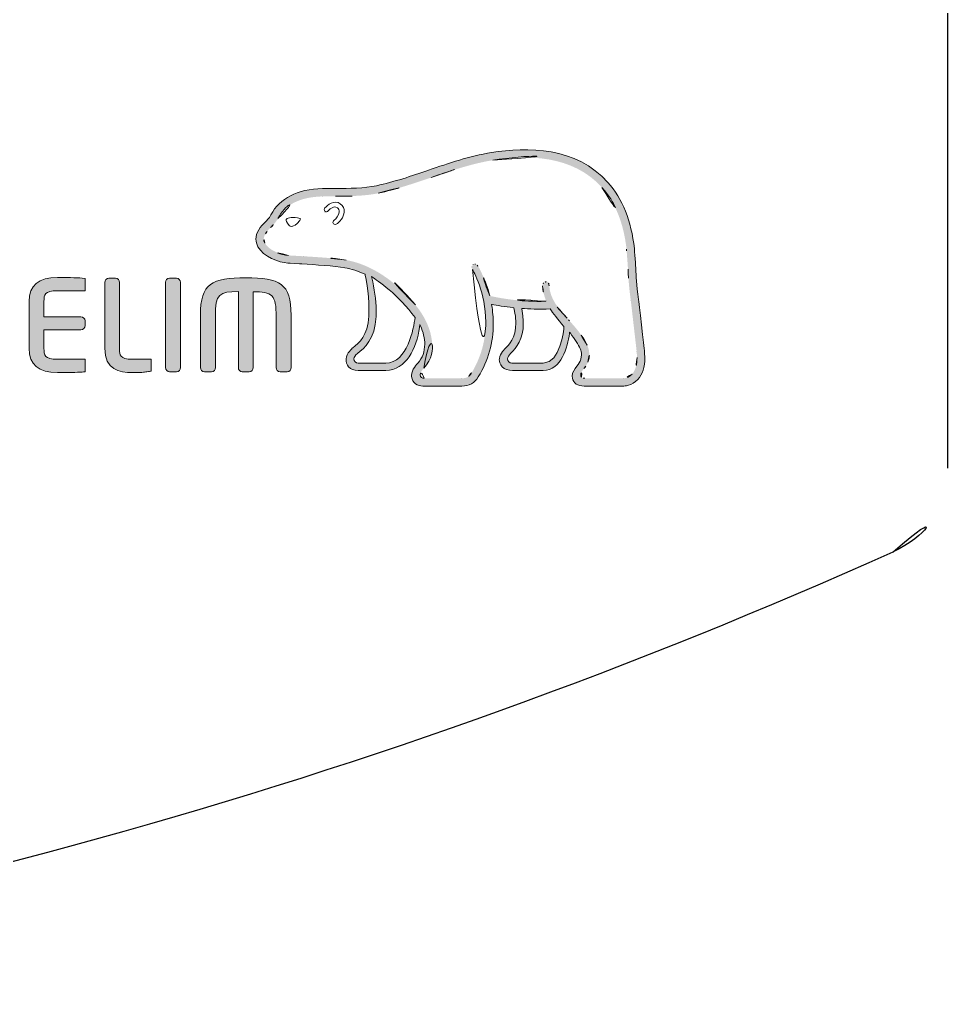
# Model space of a CAD drawing. Extents: x 16296677952 to 16296679688, y -37409618576 to -37409617304.
# Drawn here: x 16296678163.17 to 16296678193.52, y -37409617713.77 to -37409617681.6 of the extents above; entities that cross this region are included whole.
import ezdxf

# ---------------------------------------------------------------- set-up
doc = ezdxf.new("R2010")
doc.units = 0
doc.header["$LTSCALE"] = 10
doc.header["$MEASUREMENT"] = 0
doc.layers.get('0').update_dxf_attribs({"linetype": 'CONTINUOUS'})
doc.layers.add('레이어 1', color=7, linetype='CONTINUOUS', lineweight=0)

msp = doc.modelspace()

# ---------------------------------------------------------------- hatches: boundary and pattern name
at = {"layer": '레이어 1'}
h = msp.add_hatch(color=7, dxfattribs=at)
h.dxf.hatch_style = 1
edge = h.paths.add_edge_path(flags=16)
edge.add_spline(control_points=[(16296678183.2041, -37409617693.203819), (16296678183.07909, -37409617693.342194), (16296678182.922001, -37409617693.34343), (16296678182.915199, -37409617693.34343), (16296678182.915199, -37409617693.34343), (16296678181.656799, -37409617693.34343), (16296678181.656799, -37409617693.34343), (16296678181.610571, -37409617693.34343), (16296678181.575239, -37409617693.331841), (16296678181.552361, -37409617693.309258), (16296678181.53326, -37409617693.290558), (16296678181.523979, -37409617693.262108), (16296678181.523979, -37409617693.226837), (16296678181.523979, -37409617693.155884), (16296678181.57579, -37409617693.090637), (16296678181.630831, -37409617693.02137), (16296678181.68185, -37409617692.955818), (16296678181.73032, -37409617692.893646), (16296678181.75745, -37409617692.817284), (16296678181.82634, -37409617692.631897), (16296678181.81929, -37409617692.434151), (16296678181.737049, -37409617692.259903), (16296678181.588449, -37409617691.944633), (16296678181.36799, -37409617691.696953), (16296678181.15431, -37409617691.457588), (16296678181.15431, -37409617691.457588), (16296678181.081949, -37409617691.378128), (16296678181.081949, -37409617691.377357), (16296678180.80418, -37409617691.067833), (16296678180.517139, -37409617690.74762), (16296678180.49449, -37409617690.313461), (16296678180.489309, -37409617690.227501), (16296678180.449579, -37409617690.175537), (16296678180.3943, -37409617690.177872), (16296678180.3943, -37409617690.177872), (16296678180.312889, -37409617690.21698), (16296678180.311119, -37409617690.21698), (16296678180.289089, -37409617690.241272), (16296678180.276791, -37409617690.277443), (16296678180.276791, -37409617690.319031), (16296678180.276791, -37409617690.319031), (16296678180.277491, -37409617690.33371), (16296678180.277491, -37409617690.333878), (16296678180.28862, -37409617690.490807), (16296678180.32604, -37409617690.644798), (16296678180.39183, -37409617690.804657), (16296678180.39183, -37409617690.804657), (16296678180.398251, -37409617690.820763), (16296678180.398251, -37409617690.820763), (16296678180.398251, -37409617690.820763), (16296678180.381229, -37409617690.821373), (16296678180.381229, -37409617690.821373), (16296678179.57337, -37409617690.853378), (16296678178.78137, -37409617690.700928), (16296678178.548441, -37409617690.644798), (16296678178.4048, -37409617690.066849), (16296678178.17181, -37409617689.683723), (16296678178.161751, -37409617689.667488), (16296678178.14366, -37409617689.637497), (16296678178.11475, -37409617689.614464), (16296678178.08692, -37409617689.606407), (16296678178.08692, -37409617689.606407), (16296678178.01889, -37409617689.616608), (16296678178.01054, -37409617689.617706), (16296678178.004829, -37409617689.626198), (16296678177.99292, -37409617689.642273), (16296678177.966631, -37409617689.677544), (16296678177.966631, -37409617689.677544), (16296678177.96339, -37409617689.705818), (16296678177.96339, -37409617689.705818), (16296678177.96339, -37409617689.705818), (16296678177.984871, -37409617689.781898), (16296678177.984871, -37409617689.781898), (16296678178.002501, -37409617689.812363), (16296678178.41733, -37409617690.539047), (16296678178.41733, -37409617691.501518), (16296678178.41733, -37409617692.095253), (16296678178.26132, -37409617692.655403), (16296678177.95364, -37409617693.166252), (16296678177.880131, -37409617693.288849), (16296678177.78326, -37409617693.34343), (16296678177.63917, -37409617693.34343), (16296678177.63917, -37409617693.34343), (16296678176.398689, -37409617693.34343), (16296678176.398689, -37409617693.34343), (16296678176.357571, -37409617693.34343), (16296678176.271761, -37409617693.314507), (16296678176.271761, -37409617693.224831), (16296678176.271761, -37409617693.175362), (16296678176.3176, -37409617693.094193), (16296678176.39398, -37409617693.00869), (16296678176.910919, -37409617692.43306), (16296678176.61268, -37409617691.533974), (16296678176.116911, -37409617690.941658), (16296678175.638069, -37409617690.370354), (16296678174.856569, -37409617689.651413), (16296678173.85313, -37409617689.472816), (16296678173.49752, -37409617689.410683), (16296678172.913151, -37409617689.376053), (16296678172.441191, -37409617689.348053), (16296678172.441191, -37409617689.348053), (16296678171.96413, -37409617689.319748), (16296678171.96413, -37409617689.319748), (16296678171.719311, -37409617689.301048), (16296678171.31468, -37409617689.150467), (16296678171.19153, -37409617688.91729), (16296678171.1395, -37409617688.820663), (16296678171.14538, -37409617688.722633), (16296678171.210621, -37409617688.609932), (16296678171.25168, -37409617688.541901), (16296678171.308029, -37409617688.483459), (16296678171.37892, -37409617688.412331), (16296678171.45731, -37409617688.333023), (16296678171.537939, -37409617688.250923), (16296678171.600719, -37409617688.142677), (16296678171.600719, -37409617688.142677), (16296678171.618731, -37409617688.108818), (16296678171.618731, -37409617688.108818), (16296678171.858299, -37409617687.650558), (16296678172.35183, -37409617687.408569), (16296678173.08617, -37409617687.389099), (16296678173.08617, -37409617687.389099), (16296678173.500311, -37409617687.38446), (16296678173.500311, -37409617687.38446), (16296678173.955021, -37409617687.382141), (16296678174.47097, -37409617687.379517), (16296678174.89492, -37409617687.288277), (16296678175.49033, -37409617687.160271), (16296678176.087681, -37409617686.956177), (16296678176.61484, -37409617686.77652), (16296678176.61484, -37409617686.77652), (16296678176.631701, -37409617686.770973), (16296678176.631701, -37409617686.770973), (16296678177.283701, -37409617686.547997), (16296678177.95797, -37409617686.317467), (16296678178.64724, -37409617686.205231), (16296678179.75034, -37409617686.022621), (16296678181.26516, -37409617686.028648), (16296678182.218201, -37409617687.098579), (16296678182.658701, -37409617687.593964), (16296678182.93004, -37409617688.275192), (16296678183.02343, -37409617689.123863), (16296678183.02343, -37409617689.123863), (16296678183.01988, -37409617689.121094), (16296678183.01663, -37409617689.118141), (16296678183.0242, -37409617689.134987), (16296678183.031321, -37409617689.23024), (16296678183.070589, -37409617689.770157), (16296678183.081869, -37409617690.029747), (16296678183.093781, -37409617690.298157), (16296678183.16165, -37409617690.796173), (16296678183.16165, -37409617690.796173), (16296678183.353991, -37409617692.461662), (16296678183.353991, -37409617692.461662), (16296678183.353991, -37409617692.461662), (16296678183.36544, -37409617692.664047), (16296678183.36544, -37409617692.664047), (16296678183.36544, -37409617692.903091), (16296678183.311331, -37409617693.084747), (16296678183.2041, -37409617693.203819)], knot_values=[0, 0, 0, 0, 1, 1, 1, 2, 2, 2, 3, 3, 3, 4, 4, 4, 5, 5, 5, 6, 6, 6, 7, 7, 7, 8, 8, 8, 9, 9, 9, 10, 10, 10, 11, 11, 11, 12, 12, 12, 13, 13, 13, 14, 14, 14, 15, 15, 15, 16, 16, 16, 17, 17, 17, 18, 18, 18, 19, 19, 19, 20, 20, 20, 21, 21, 21, 22, 22, 22, 23, 23, 23, 24, 24, 24, 25, 25, 25, 26, 26, 26, 27, 27, 27, 28, 28, 28, 29, 29, 29, 30, 30, 30, 31, 31, 31, 32, 32, 32, 33, 33, 33, 34, 34, 34, 35, 35, 35, 36, 36, 36, 37, 37, 37, 38, 38, 38, 39, 39, 39, 40, 40, 40, 41, 41, 41, 42, 42, 42, 43, 43, 43, 44, 44, 44, 45, 45, 45, 46, 46, 46, 47, 47, 47, 48, 48, 48, 49, 49, 49, 50, 50, 50, 51, 51, 51, 52, 52, 52, 53, 53, 53, 53], degree=3, periodic=0)
edge = h.paths.add_edge_path(flags=16)
edge.add_spline(control_points=[(16296678180.29504, -37409617692.843857), (16296678180.29504, -37409617692.843857), (16296678179.26848, -37409617692.843857), (16296678179.26848, -37409617692.843857), (16296678179.19256, -37409617692.843857), (16296678179.13258, -37409617692.783257), (16296678179.13258, -37409617692.705963), (16296678179.13258, -37409617692.651993), (16296678179.17942, -37409617692.583344), (16296678179.223721, -37409617692.536186), (16296678179.432529, -37409617692.336281), (16296678179.64613, -37409617692.061073), (16296678179.64613, -37409617691.53862), (16296678179.64613, -37409617691.53862), (16296678179.6329, -37409617691.301277), (16296678179.6329, -37409617691.300369), (16296678179.6329, -37409617691.300369), (16296678179.595169, -37409617691.069527), (16296678179.595169, -37409617691.069527), (16296678179.595169, -37409617691.069527), (16296678179.592541, -37409617691.054977), (16296678179.592541, -37409617691.054977), (16296678179.592541, -37409617691.054977), (16296678179.607691, -37409617691.056068), (16296678179.607691, -37409617691.056068), (16296678179.79911, -37409617691.069832), (16296678180.171579, -37409617691.090561), (16296678180.527189, -37409617691.073692), (16296678180.617491, -37409617691.217331), (16296678180.76298, -37409617691.402092), (16296678180.97541, -37409617691.648247), (16296678180.96567, -37409617691.770714), (16296678180.86425, -37409617692.843857), (16296678180.29504, -37409617692.843857)], knot_values=[0, 0, 0, 0, 1, 1, 1, 2, 2, 2, 3, 3, 3, 4, 4, 4, 5, 5, 5, 6, 6, 6, 7, 7, 7, 8, 8, 8, 9, 9, 9, 10, 10, 10, 11, 11, 11, 11], degree=3, periodic=0)
edge = h.paths.add_edge_path(flags=16)
edge.add_spline(control_points=[(16296678175.143999, -37409617692.843857), (16296678175.143999, -37409617692.843857), (16296678174.24292, -37409617692.843857), (16296678174.24292, -37409617692.843857), (16296678174.17535, -37409617692.843857), (16296678174.102671, -37409617692.788223), (16296678174.102671, -37409617692.705963), (16296678174.102671, -37409617692.656021), (16296678174.144581, -37409617692.59417), (16296678174.220961, -37409617692.532784), (16296678174.449011, -37409617692.351128), (16296678174.794571, -37409617692.076202), (16296678174.831989, -37409617691.3172), (16296678174.831989, -37409617691.3172), (16296678174.83717, -37409617691.110184), (16296678174.83717, -37409617691.110184), (16296678174.83717, -37409617690.787354), (16296678174.76318, -37409617690.397583), (16296678174.693001, -37409617690.049232), (16296678174.693001, -37409617690.049232), (16296678174.681549, -37409617690.013672), (16296678174.681549, -37409617690.013672), (16296678174.681549, -37409617690.013672), (16296678174.71109, -37409617690.036713), (16296678174.71109, -37409617690.036713), (16296678174.84544, -37409617690.119423), (16296678175.5814, -37409617690.61821), (16296678176.103701, -37409617691.35511), (16296678176.0604, -37409617691.703903), (16296678175.863729, -37409617692.843857), (16296678175.143999, -37409617692.843857)], knot_values=[0, 0, 0, 0, 1, 1, 1, 2, 2, 2, 3, 3, 3, 4, 4, 4, 5, 5, 5, 6, 6, 6, 7, 7, 7, 8, 8, 8, 9, 9, 9, 10, 10, 10, 10], degree=3, periodic=0)
edge = h.paths.add_edge_path()
edge.add_spline(control_points=[(16296678183.608339, -37409617692.436462), (16296678183.608021, -37409617692.434151), (16296678183.41692, -37409617690.761543), (16296678183.41692, -37409617690.761543), (16296678183.34618, -37409617690.261673), (16296678183.335979, -37409617689.99511), (16296678183.32679, -37409617689.75885), (16296678183.32679, -37409617689.75885), (16296678183.27948, -37409617689.098511), (16296678183.27948, -37409617689.098038), (16296678183.17882, -37409617688.194183), (16296678182.886299, -37409617687.464104), (16296678182.409611, -37409617686.930206), (16296678181.37989, -37409617685.773216), (16296678179.772449, -37409617685.760986), (16296678178.604799, -37409617685.953506), (16296678177.88871, -37409617686.071938), (16296678177.204229, -37409617686.305557), (16296678176.54248, -37409617686.531921), (16296678176.54248, -37409617686.531921), (16296678176.521151, -37409617686.539482), (16296678176.521151, -37409617686.539482), (16296678176.003811, -37409617686.715897), (16296678175.41674, -37409617686.916748), (16296678174.840651, -37409617687.039513), (16296678174.444839, -37409617687.124077), (16296678173.94915, -37409617687.127937), (16296678173.511271, -37409617687.130272), (16296678173.511271, -37409617687.130272), (16296678173.0779, -37409617687.135521), (16296678173.0779, -37409617687.135521), (16296678172.24515, -37409617687.156082), (16296678171.67794, -37409617687.44445), (16296678171.391451, -37409617687.992249), (16296678171.391451, -37409617687.992249), (16296678171.37854, -37409617688.015892), (16296678171.37854, -37409617688.015892), (16296678171.33115, -37409617688.09893), (16296678171.26087, -37409617688.169434), (16296678171.19795, -37409617688.232521), (16296678171.128599, -37409617688.302399), (16296678171.05044, -37409617688.380783), (16296678170.990761, -37409617688.482224), (16296678170.930849, -37409617688.583809), (16296678170.900631, -37409617688.686783), (16296678170.900631, -37409617688.787888), (16296678170.900631, -37409617688.872917), (16296678170.921961, -37409617688.956413), (16296678170.96479, -37409617689.036186), (16296678171.141821, -37409617689.370483), (16296678171.64679, -37409617689.550903), (16296678171.94813, -37409617689.572411), (16296678171.94813, -37409617689.572411), (16296678172.39171, -37409617689.600227), (16296678172.402309, -37409617689.601158), (16296678172.845819, -37409617689.626198), (16296678173.45322, -37409617689.661301), (16296678173.807831, -37409617689.723923), (16296678174.015169, -37409617689.760567), (16296678174.250799, -37409617689.83493), (16296678174.467871, -37409617689.937134), (16296678174.483339, -37409617689.993408), (16296678174.59605, -37409617690.494522), (16296678174.59605, -37409617691.110497), (16296678174.59605, -37409617691.110497), (16296678174.591261, -37409617691.305931), (16296678174.591261, -37409617691.305931), (16296678174.558559, -37409617691.955467), (16296678174.275379, -37409617692.182426), (16296678174.06789, -37409617692.348503), (16296678174.04686, -37409617692.365044), (16296678173.86194, -37409617692.51857), (16296678173.84864, -37409617692.703331), (16296678173.83922, -37409617692.807854), (16296678173.869129, -37409617692.903091), (16296678173.9326, -37409617692.971573), (16296678174.0014, -37409617693.045799), (16296678174.106001, -37409617693.083359), (16296678174.24292, -37409617693.083359), (16296678174.24292, -37409617693.083359), (16296678175.143999, -37409617693.083359), (16296678175.143999, -37409617693.083359), (16296678175.81843, -37409617693.083359), (16296678176.152081, -37409617692.357147), (16296678176.25359, -37409617691.676842), (16296678176.25359, -37409617691.676842), (16296678176.255671, -37409617691.581139), (16296678176.255671, -37409617691.581139), (16296678176.255671, -37409617691.581139), (16296678176.28351, -37409617691.629066), (16296678176.28351, -37409617691.629066), (16296678176.37001, -37409617691.821564), (16296678176.42205, -37409617692.051628), (16296678176.42205, -37409617692.224953), (16296678176.42205, -37409617692.468163), (16296678176.346741, -37409617692.680603), (16296678176.20372, -37409617692.838921), (16296678176.16762, -37409617692.874641), (16296678175.98727, -37409617693.061569), (16296678175.98727, -37409617693.248192), (16296678175.98727, -37409617693.248192), (16296678175.98889, -37409617693.278954), (16296678175.98889, -37409617693.278954), (16296678176.014481, -37409617693.499443), (16296678176.1929, -37409617693.597923), (16296678176.35865, -37409617693.597923), (16296678176.35865, -37409617693.597923), (16296678177.63917, -37409617693.597923), (16296678177.63917, -37409617693.597923), (16296678177.87031, -37409617693.597923), (16296678178.05452, -37409617693.493858), (16296678178.17288, -37409617693.297523), (16296678178.498739, -37409617692.756523), (16296678178.66386, -37409617692.168991), (16296678178.66386, -37409617691.551773), (16296678178.66386, -37409617691.359123), (16296678178.645691, -37409617691.153473), (16296678178.61013, -37409617690.940117), (16296678178.61013, -37409617690.940117), (16296678178.60704, -37409617690.923103), (16296678178.60704, -37409617690.923103), (16296678178.60704, -37409617690.923103), (16296678178.62405, -37409617690.926659), (16296678178.62405, -37409617690.926659), (16296678178.77812, -37409617690.956497), (16296678179.02597, -37409617690.999474), (16296678179.332251, -37409617691.032547), (16296678179.332251, -37409617691.032547), (16296678179.34115, -37409617691.033653), (16296678179.34115, -37409617691.033653), (16296678179.34115, -37409617691.033653), (16296678179.382351, -37409617691.268356), (16296678179.382351, -37409617691.268356), (16296678179.382351, -37409617691.268356), (16296678179.391399, -37409617691.324013), (16296678179.391399, -37409617691.324944), (16296678179.391399, -37409617691.324944), (16296678179.40361, -37409617691.532593), (16296678179.40361, -37409617691.532593), (16296678179.40361, -37409617692.030922), (16296678179.17725, -37409617692.247681), (16296678179.05558, -37409617692.363953), (16296678179.053869, -37409617692.365501), (16296678178.884109, -37409617692.53804), (16296678178.865709, -37409617692.691116), (16296678178.865709, -37409617692.691116), (16296678178.85984, -37409617692.738113), (16296678178.85984, -37409617692.738113), (16296678178.85984, -37409617692.786201), (16296678178.8722, -37409617692.880508), (16296678178.95631, -37409617692.967407), (16296678179.030371, -37409617693.044563), (16296678179.14502, -37409617693.083359), (16296678179.29747, -37409617693.083359), (16296678179.29747, -37409617693.083359), (16296678180.29504, -37409617693.083359), (16296678180.29504, -37409617693.083359), (16296678180.90089, -37409617693.083359), (16296678181.08326, -37409617692.31308), (16296678181.15678, -37409617691.881401), (16296678181.15678, -37409617691.881401), (16296678181.160191, -37409617691.836868), (16296678181.160191, -37409617691.836868), (16296678181.160191, -37409617691.836868), (16296678181.184139, -37409617691.869492), (16296678181.184139, -37409617691.869492), (16296678181.323839, -37409617692.04792), (16296678181.446369, -37409617692.246277), (16296678181.50535, -37409617692.369667), (16296678181.53635, -37409617692.43383), (16296678181.553049, -37409617692.505112), (16296678181.553049, -37409617692.576553), (16296678181.553049, -37409617692.576553), (16296678181.530479, -37409617692.720947), (16296678181.530479, -37409617692.720947), (16296678181.50713, -37409617692.799339), (16296678181.45364, -37409617692.871552), (16296678181.4013, -37409617692.941429), (16296678181.32452, -37409617693.041153), (16296678181.245371, -37409617693.1446), (16296678181.245371, -37409617693.270142), (16296678181.245371, -37409617693.270142), (16296678181.2528, -37409617693.339256), (16296678181.2528, -37409617693.339256), (16296678181.28928, -37409617693.50592), (16296678181.424339, -37409617693.597923), (16296678181.632839, -37409617693.597923), (16296678181.632839, -37409617693.597923), (16296678182.914579, -37409617693.597923), (16296678182.914579, -37409617693.597923), (16296678182.942711, -37409617693.597923), (16296678183.193199, -37409617693.591728), (16296678183.3894, -37409617693.379448), (16296678183.546021, -37409617693.209846), (16296678183.622089, -37409617692.976669), (16296678183.622089, -37409617692.667137), (16296678183.622089, -37409617692.667137), (16296678183.60849, -37409617692.437553), (16296678183.608339, -37409617692.436462)], knot_values=[0, 0, 0, 0, 1, 1, 1, 2, 2, 2, 3, 3, 3, 4, 4, 4, 5, 5, 5, 6, 6, 6, 7, 7, 7, 8, 8, 8, 9, 9, 9, 10, 10, 10, 11, 11, 11, 12, 12, 12, 13, 13, 13, 14, 14, 14, 15, 15, 15, 16, 16, 16, 17, 17, 17, 18, 18, 18, 19, 19, 19, 20, 20, 20, 21, 21, 21, 22, 22, 22, 23, 23, 23, 24, 24, 24, 25, 25, 25, 26, 26, 26, 27, 27, 27, 28, 28, 28, 29, 29, 29, 30, 30, 30, 31, 31, 31, 32, 32, 32, 33, 33, 33, 34, 34, 34, 35, 35, 35, 36, 36, 36, 37, 37, 37, 38, 38, 38, 39, 39, 39, 40, 40, 40, 41, 41, 41, 42, 42, 42, 43, 43, 43, 44, 44, 44, 45, 45, 45, 46, 46, 46, 47, 47, 47, 48, 48, 48, 49, 49, 49, 50, 50, 50, 51, 51, 51, 52, 52, 52, 53, 53, 53, 54, 54, 54, 55, 55, 55, 56, 56, 56, 57, 57, 57, 58, 58, 58, 59, 59, 59, 60, 60, 60, 61, 61, 61, 62, 62, 62, 63, 63, 63, 64, 64, 64, 65, 65, 65, 66, 66, 66, 66], degree=3, periodic=0)
edge = h.paths.add_edge_path(flags=0)
edge.add_spline(control_points=[(16296678171.926331, -37409617688.110832), (16296678171.926331, -37409617688.110832), (16296678172.112789, -37409617688.026588), (16296678172.34379, -37409617688.115631), (16296678172.34379, -37409617688.115631), (16296678172.372391, -37409617688.127853), (16296678172.335131, -37409617688.180573), (16296678172.222651, -37409617688.331772), (16296678172.11179, -37409617688.364403), (16296678172.11179, -37409617688.364403), (16296678172.11179, -37409617688.364403), (16296678172.031481, -37409617688.392677), (16296678171.98633, -37409617688.337959), (16296678171.8951, -37409617688.230972), (16296678171.892321, -37409617688.168663), (16296678171.892321, -37409617688.168663), (16296678171.892321, -37409617688.168663), (16296678171.882879, -37409617688.122437), (16296678171.926331, -37409617688.110832)], knot_values=[0, 0, 0, 0, 1, 1, 1, 2, 2, 2, 3, 3, 3, 4, 4, 4, 5, 5, 5, 6, 6, 6, 6], degree=3, periodic=0)
edge = h.paths.add_edge_path(flags=0)
edge.add_spline(control_points=[(16296678173.15683, -37409617687.767906), (16296678173.12892, -37409617687.798363), (16296678173.126751, -37409617687.849068), (16296678173.15683, -37409617687.875816), (16296678173.185591, -37409617687.901787), (16296678173.235439, -37409617687.894997), (16296678173.263281, -37409617687.86438), (16296678173.27812, -37409617687.849068), (16296678173.43119, -37409617687.667397), (16296678173.563231, -37409617687.760323), (16296678173.61146, -37409617687.79496), (16296678173.631411, -37409617687.844131), (16296678173.6243, -37409617687.907661), (16296678173.61302, -37409617688.00956), (16296678173.524651, -37409617688.125214), (16296678173.462891, -37409617688.164787), (16296678173.428329, -37409617688.185822), (16296678173.405531, -37409617688.230972), (16296678173.421909, -37409617688.267464), (16296678173.43815, -37409617688.303802), (16296678173.484381, -37409617688.314621), (16296678173.521481, -37409617688.297287), (16296678173.63203, -37409617688.244423), (16296678173.77142, -37409617688.067863), (16296678173.79052, -37409617687.903198), (16296678173.803181, -37409617687.788467), (16296678173.751699, -37409617687.694771), (16296678173.660021, -37409617687.631538), (16296678173.462891, -37409617687.491608), (16296678173.23946, -37409617687.678841), (16296678173.15683, -37409617687.767906)], knot_values=[0, 0, 0, 0, 1, 1, 1, 2, 2, 2, 3, 3, 3, 4, 4, 4, 5, 5, 5, 6, 6, 6, 7, 7, 7, 8, 8, 8, 9, 9, 9, 10, 10, 10, 10], degree=3, periodic=0)
edge = h.paths.add_edge_path(flags=0)
edge.add_spline(control_points=[(16296678173.13162, -37409617687.904427), (16296678173.13162, -37409617687.904427), (16296678173.13162, -37409617687.904427), (16296678173.13162, -37409617687.904427), (16296678173.13162, -37409617687.904427), (16296678173.13162, -37409617687.904427), (16296678173.13162, -37409617687.904427)], knot_values=[0, 0, 0, 0, 1, 1, 1, 2, 2, 2, 2], degree=3, periodic=0)
h = msp.add_hatch(color=7, dxfattribs=at)
h.dxf.hatch_style = 2
edge = h.paths.add_edge_path()
edge.add_spline(control_points=[(16296678163.480129, -37409617690.833893), (16296678163.480129, -37409617690.833893), (16296678163.480129, -37409617692.361794), (16296678163.480129, -37409617692.361794), (16296678163.480129, -37409617692.896294), (16296678163.785419, -37409617693.155884), (16296678164.41361, -37409617693.155884), (16296678164.69091, -37409617693.155884), (16296678165.068319, -37409617693.150787), (16296678165.219231, -37409617693.136703), (16296678165.21706, -37409617693.136703), (16296678165.2924, -37409617693.12944), (16296678165.2924, -37409617693.12944), (16296678165.2924, -37409617693.12944), (16296678165.314199, -37409617693.127281), (16296678165.314199, -37409617693.127281), (16296678165.314199, -37409617693.127281), (16296678165.314199, -37409617692.718483), (16296678165.314199, -37409617692.718483), (16296678165.314199, -37409617692.718483), (16296678164.417061, -37409617692.718483), (16296678164.417061, -37409617692.718483), (16296678163.96759, -37409617692.718483), (16296678163.96759, -37409617692.591713), (16296678163.96759, -37409617692.361794), (16296678163.96759, -37409617692.361794), (16296678163.96759, -37409617691.795593), (16296678163.96759, -37409617691.751373), (16296678164.013781, -37409617691.751373), (16296678165.173531, -37409617691.751373), (16296678165.173531, -37409617691.751373), (16296678165.249491, -37409617691.751373), (16296678165.311371, -37409617691.691071), (16296678165.311371, -37409617691.616859), (16296678165.311371, -37409617691.616859), (16296678165.311371, -37409617691.46534), (16296678165.311371, -37409617691.46534), (16296678165.311371, -37409617691.390663), (16296678165.249491, -37409617691.3302), (16296678165.173531, -37409617691.3302), (16296678165.173531, -37409617691.3302), (16296678164.013781, -37409617691.3302), (16296678163.96759, -37409617691.3302), (16296678163.96759, -37409617691.286293), (16296678163.96759, -37409617690.833893), (16296678163.96759, -37409617690.833893), (16296678163.96759, -37409617690.604286), (16296678163.96759, -37409617690.477814), (16296678164.417061, -37409617690.477814), (16296678164.417061, -37409617690.477814), (16296678165.31385, -37409617690.481377), (16296678165.31385, -37409617690.481377), (16296678165.31385, -37409617690.481377), (16296678165.31385, -37409617690.075043), (16296678165.31385, -37409617690.075043), (16296678165.31385, -37409617690.075043), (16296678165.218719, -37409617690.064842), (16296678165.218719, -37409617690.064842), (16296678165.042271, -37409617690.04892), (16296678164.63773, -37409617690.040733), (16296678164.41361, -37409617690.040733), (16296678163.785419, -37409617690.040733), (16296678163.480129, -37409617690.300011), (16296678163.480129, -37409617690.833893)], knot_values=[0, 0, 0, 0, 1, 1, 1, 2, 2, 2, 3, 3, 3, 4, 4, 4, 5, 5, 5, 6, 6, 6, 7, 7, 7, 8, 8, 8, 9, 9, 9, 10, 10, 10, 11, 11, 11, 12, 12, 12, 13, 13, 13, 14, 14, 14, 15, 15, 15, 16, 16, 16, 17, 17, 17, 18, 18, 18, 19, 19, 19, 20, 20, 20, 21, 21, 21, 21], degree=3, periodic=0)
h = msp.add_hatch(color=7, dxfattribs=at)
h.dxf.hatch_style = 2
edge = h.paths.add_edge_path()
edge.add_spline(control_points=[(16296678166.09306, -37409617690.068413), (16296678166.018, -37409617690.068413), (16296678165.95437, -37409617690.130409), (16296678165.95437, -37409617690.203987), (16296678165.95437, -37409617690.203987), (16296678165.95437, -37409617692.361794), (16296678165.95437, -37409617692.361794), (16296678165.95437, -37409617693.06543), (16296678166.434601, -37409617693.155884), (16296678166.852671, -37409617693.155884), (16296678167.15943, -37409617693.155884), (16296678167.238131, -37409617693.142891), (16296678167.32897, -37409617693.127739), (16296678167.32897, -37409617693.127739), (16296678167.381929, -37409617693.1194), (16296678167.381929, -37409617693.1194), (16296678167.381149, -37409617693.119713), (16296678167.45204, -37409617693.110893), (16296678167.45204, -37409617693.110893), (16296678167.45204, -37409617693.110893), (16296678167.47307, -37409617693.108101), (16296678167.47307, -37409617693.108101), (16296678167.47307, -37409617693.108101), (16296678167.47307, -37409617692.718483), (16296678167.47307, -37409617692.718483), (16296678167.47307, -37409617692.718483), (16296678166.857321, -37409617692.718483), (16296678166.857321, -37409617692.718483), (16296678166.44079, -37409617692.718483), (16296678166.44079, -37409617692.561241), (16296678166.44079, -37409617692.408638), (16296678166.44079, -37409617692.408638), (16296678166.44079, -37409617690.203987), (16296678166.44079, -37409617690.203987), (16296678166.44079, -37409617690.130409), (16296678166.37771, -37409617690.068413), (16296678166.30287, -37409617690.068413), (16296678166.30287, -37409617690.068413), (16296678166.09306, -37409617690.068413), (16296678166.09306, -37409617690.068413)], knot_values=[0, 0, 0, 0, 1, 1, 1, 2, 2, 2, 3, 3, 3, 4, 4, 4, 5, 5, 5, 6, 6, 6, 7, 7, 7, 8, 8, 8, 9, 9, 9, 10, 10, 10, 11, 11, 11, 12, 12, 12, 13, 13, 13, 13], degree=3, periodic=0)
h = msp.add_hatch(color=7, dxfattribs=at)
h.dxf.hatch_style = 2
edge = h.paths.add_edge_path()
edge.add_spline(control_points=[(16296678168.07506, -37409617690.068413), (16296678167.99404, -37409617690.068413), (16296678167.94565, -37409617690.135353), (16296678167.94565, -37409617690.199966), (16296678167.94565, -37409617690.199966), (16296678167.94565, -37409617692.993393), (16296678167.94565, -37409617692.993393), (16296678167.94565, -37409617693.067741), (16296678168.00378, -37409617693.128197), (16296678168.07506, -37409617693.128197), (16296678168.07506, -37409617693.128197), (16296678168.30172, -37409617693.128197), (16296678168.30172, -37409617693.128197), (16296678168.382891, -37409617693.128197), (16296678168.43136, -37409617693.059868), (16296678168.43136, -37409617692.993393), (16296678168.43136, -37409617692.993393), (16296678168.43136, -37409617690.199966), (16296678168.43136, -37409617690.199966), (16296678168.43136, -37409617690.126228), (16296678168.37455, -37409617690.068413), (16296678168.30172, -37409617690.068413), (16296678168.30172, -37409617690.068413), (16296678168.07506, -37409617690.068413), (16296678168.07506, -37409617690.068413)], knot_values=[0, 0, 0, 0, 1, 1, 1, 2, 2, 2, 3, 3, 3, 4, 4, 4, 5, 5, 5, 6, 6, 6, 7, 7, 7, 8, 8, 8, 8], degree=3, periodic=0)
h = msp.add_hatch(color=7, dxfattribs=at)
h.dxf.hatch_style = 2
edge = h.paths.add_edge_path()
edge.add_spline(control_points=[(16296678169.08469, -37409617691.274071), (16296678169.08469, -37409617691.274071), (16296678169.08469, -37409617692.993393), (16296678169.08469, -37409617692.993393), (16296678169.08469, -37409617693.067741), (16296678169.143129, -37409617693.128197), (16296678169.21487, -37409617693.128197), (16296678169.21487, -37409617693.128197), (16296678169.444929, -37409617693.128197), (16296678169.444929, -37409617693.128197), (16296678169.5261, -37409617693.128197), (16296678169.574659, -37409617693.059868), (16296678169.574659, -37409617692.993393), (16296678169.574659, -37409617692.993393), (16296678169.574659, -37409617691.316597), (16296678169.574659, -37409617691.316597), (16296678169.574659, -37409617690.577232), (16296678169.70005, -37409617690.505333), (16296678170.32531, -37409617690.503639), (16296678170.32531, -37409617690.549103), (16296678170.32531, -37409617692.993393), (16296678170.32531, -37409617692.993393), (16296678170.32531, -37409617693.070534), (16296678170.38081, -37409617693.128197), (16296678170.454411, -37409617693.128197), (16296678170.454411, -37409617693.128197), (16296678170.68045, -37409617693.128197), (16296678170.68045, -37409617693.128197), (16296678170.761311, -37409617693.128197), (16296678170.809719, -37409617693.059868), (16296678170.809719, -37409617692.993393), (16296678170.809719, -37409617692.993393), (16296678170.809719, -37409617690.556671), (16296678170.809719, -37409617690.508423), (16296678171.10224, -37409617690.509506), (16296678171.30773, -37409617690.53363), (16296678171.41897, -37409617690.644798), (16296678171.53616, -37409617690.761841), (16296678171.55905, -37409617690.980164), (16296678171.55905, -37409617691.316597), (16296678171.55905, -37409617691.316597), (16296678171.55905, -37409617692.993393), (16296678171.55905, -37409617692.993393), (16296678171.55905, -37409617693.066368), (16296678171.618811, -37409617693.128197), (16296678171.689461, -37409617693.128197), (16296678171.689461, -37409617693.128197), (16296678171.92062, -37409617693.128197), (16296678171.92062, -37409617693.128197), (16296678172.00078, -37409617693.128197), (16296678172.050329, -37409617693.058311), (16296678172.050329, -37409617692.993393), (16296678172.050329, -37409617692.993393), (16296678172.050329, -37409617691.274071), (16296678172.050329, -37409617691.274071), (16296678172.050329, -37409617690.231979), (16296678171.680811, -37409617690.055412), (16296678170.570221, -37409617690.055412), (16296678169.455601, -37409617690.055412), (16296678169.08469, -37409617690.231979), (16296678169.08469, -37409617691.274071)], knot_values=[0, 0, 0, 0, 1, 1, 1, 2, 2, 2, 3, 3, 3, 4, 4, 4, 5, 5, 5, 6, 6, 6, 7, 7, 7, 8, 8, 8, 9, 9, 9, 10, 10, 10, 11, 11, 11, 12, 12, 12, 13, 13, 13, 14, 14, 14, 15, 15, 15, 16, 16, 16, 17, 17, 17, 18, 18, 18, 19, 19, 19, 20, 20, 20, 20], degree=3, periodic=0)

# ---------------------------------------------------------------- linework, layer by layer
msp.add_line((16296678193.515539, -37409617601.193626), (16296678193.515539, -37409617696.283287))
at = {"color": 7}
msp.add_line((16296678175.104071, -37409617693.083366), (16296678175.104071, -37409617693.083366), dxfattribs=at)
for centre, radius, start, end in [((16296678190.515539, -37409617696.283287), 3, 294.1691864, 0), ((16296678116.69471, -37409617531.787277), 183.300998, 276.88476899, 294.1691864)]:
    msp.add_arc(centre, radius, start, end)
at = {"layer": '레이어 1', "color": 7}
for points, knots in [([(16296678183.608339, -37409617692.43647), (16296678183.608021, -37409617692.434174), (16296678183.41692, -37409617690.761559), (16296678183.41692, -37409617690.761559), (16296678183.34618, -37409617690.261673), (16296678183.335979, -37409617689.995117), (16296678183.32679, -37409617689.758858), (16296678183.32679, -37409617689.758858), (16296678183.27948, -37409617689.098534), (16296678183.27948, -37409617689.098053), (16296678183.17882, -37409617688.194191), (16296678182.886299, -37409617687.464104), (16296678182.409611, -37409617686.930206), (16296678181.37989, -37409617685.773239), (16296678179.772449, -37409617685.761002), (16296678178.604799, -37409617685.953522), (16296678177.88871, -37409617686.07196), (16296678177.204229, -37409617686.30558), (16296678176.54248, -37409617686.531937), (16296678176.54248, -37409617686.531937), (16296678176.521151, -37409617686.53949), (16296678176.521151, -37409617686.53949), (16296678176.003811, -37409617686.715912), (16296678175.41674, -37409617686.916763), (16296678174.840651, -37409617687.03952), (16296678174.444839, -37409617687.1241), (16296678173.94915, -37409617687.12796), (16296678173.511271, -37409617687.130287), (16296678173.511271, -37409617687.130287), (16296678173.0779, -37409617687.135529), (16296678173.0779, -37409617687.135529), (16296678172.24515, -37409617687.156097), (16296678171.67794, -37409617687.444458), (16296678171.391451, -37409617687.992264), (16296678171.391451, -37409617687.992264), (16296678171.37854, -37409617688.015907), (16296678171.37854, -37409617688.015907), (16296678171.33115, -37409617688.098953), (16296678171.26087, -37409617688.169449), (16296678171.19795, -37409617688.232536), (16296678171.128599, -37409617688.302422), (16296678171.05044, -37409617688.380791), (16296678170.990761, -37409617688.482224), (16296678170.930849, -37409617688.583817), (16296678170.900631, -37409617688.686798), (16296678170.900631, -37409617688.787903), (16296678170.900631, -37409617688.872932), (16296678170.921961, -37409617688.956429), (16296678170.96479, -37409617689.036217), (16296678171.141821, -37409617689.370499), (16296678171.64679, -37409617689.550919), (16296678171.94813, -37409617689.572433), (16296678171.94813, -37409617689.572433), (16296678172.39171, -37409617689.600243), (16296678172.402309, -37409617689.601181), (16296678172.845819, -37409617689.626213), (16296678173.45322, -37409617689.661308), (16296678173.807831, -37409617689.723938), (16296678174.015169, -37409617689.760582), (16296678174.250799, -37409617689.834953), (16296678174.467871, -37409617689.937157), (16296678174.483339, -37409617689.993423), (16296678174.59605, -37409617690.494537), (16296678174.59605, -37409617691.110519), (16296678174.59605, -37409617691.110519), (16296678174.591261, -37409617691.305946), (16296678174.591261, -37409617691.305946), (16296678174.558559, -37409617691.955482), (16296678174.275379, -37409617692.182442), (16296678174.06789, -37409617692.348511), (16296678174.04686, -37409617692.365051), (16296678173.86194, -37409617692.518593), (16296678173.84864, -37409617692.703346), (16296678173.83922, -37409617692.807877), (16296678173.869129, -37409617692.903107), (16296678173.9326, -37409617692.971603), (16296678174.0014, -37409617693.045807), (16296678174.106001, -37409617693.083366), (16296678174.24292, -37409617693.083366), (16296678174.24292, -37409617693.083366), (16296678175.143999, -37409617693.083366), (16296678175.143999, -37409617693.083366), (16296678175.81843, -37409617693.083366), (16296678176.152081, -37409617692.357162), (16296678176.25359, -37409617691.676849), (16296678176.25359, -37409617691.676849), (16296678176.255671, -37409617691.581146), (16296678176.255671, -37409617691.581146), (16296678176.255671, -37409617691.581146), (16296678176.28351, -37409617691.629089), (16296678176.28351, -37409617691.629089), (16296678176.37001, -37409617691.821571), (16296678176.42205, -37409617692.051651), (16296678176.42205, -37409617692.224953), (16296678176.42205, -37409617692.468193), (16296678176.346741, -37409617692.680611), (16296678176.20372, -37409617692.838928), (16296678176.16762, -37409617692.874649), (16296678175.98727, -37409617693.061577), (16296678175.98727, -37409617693.248199), (16296678175.98727, -37409617693.248199), (16296678175.98889, -37409617693.278969), (16296678175.98889, -37409617693.278969), (16296678176.014481, -37409617693.499443), (16296678176.1929, -37409617693.597939), (16296678176.35865, -37409617693.597939), (16296678176.35865, -37409617693.597939), (16296678177.63917, -37409617693.597939), (16296678177.63917, -37409617693.597939), (16296678177.87031, -37409617693.597939), (16296678178.05452, -37409617693.493881), (16296678178.17288, -37409617693.297531), (16296678178.498739, -37409617692.756538), (16296678178.66386, -37409617692.169006), (16296678178.66386, -37409617691.551781), (16296678178.66386, -37409617691.359123), (16296678178.645691, -37409617691.153488), (16296678178.61013, -37409617690.940117), (16296678178.61013, -37409617690.940117), (16296678178.60704, -37409617690.923111), (16296678178.60704, -37409617690.923111), (16296678178.60704, -37409617690.923111), (16296678178.62405, -37409617690.926666), (16296678178.62405, -37409617690.926666), (16296678178.77812, -37409617690.95652), (16296678179.02597, -37409617690.999496), (16296678179.332251, -37409617691.03257), (16296678179.332251, -37409617691.03257), (16296678179.34115, -37409617691.033669), (16296678179.34115, -37409617691.033669), (16296678179.34115, -37409617691.033669), (16296678179.382351, -37409617691.268379), (16296678179.382351, -37409617691.268379), (16296678179.382351, -37409617691.268379), (16296678179.391399, -37409617691.324028), (16296678179.391399, -37409617691.324966), (16296678179.391399, -37409617691.324966), (16296678179.40361, -37409617691.532623), (16296678179.40361, -37409617691.532623), (16296678179.40361, -37409617692.03093), (16296678179.17725, -37409617692.247704), (16296678179.05558, -37409617692.363968), (16296678179.053869, -37409617692.365509), (16296678178.884109, -37409617692.538048), (16296678178.865709, -37409617692.691116), (16296678178.865709, -37409617692.691116), (16296678178.85984, -37409617692.738136), (16296678178.85984, -37409617692.738136), (16296678178.85984, -37409617692.786209), (16296678178.8722, -37409617692.880524), (16296678178.95631, -37409617692.967407), (16296678179.030371, -37409617693.044594), (16296678179.14502, -37409617693.083366), (16296678179.29747, -37409617693.083366), (16296678179.29747, -37409617693.083366), (16296678180.29504, -37409617693.083366), (16296678180.29504, -37409617693.083366), (16296678180.90089, -37409617693.083366), (16296678181.08326, -37409617692.313103), (16296678181.15678, -37409617691.881416), (16296678181.15678, -37409617691.881416), (16296678181.160191, -37409617691.836891), (16296678181.160191, -37409617691.836891), (16296678181.160191, -37409617691.836891), (16296678181.184139, -37409617691.869507), (16296678181.184139, -37409617691.869507), (16296678181.323839, -37409617692.047928), (16296678181.446369, -37409617692.246292), (16296678181.50535, -37409617692.369698), (16296678181.53635, -37409617692.433853), (16296678181.553049, -37409617692.505127), (16296678181.553049, -37409617692.576569), (16296678181.553049, -37409617692.576569), (16296678181.530479, -37409617692.720947), (16296678181.530479, -37409617692.720947), (16296678181.50713, -37409617692.799347), (16296678181.45364, -37409617692.871567), (16296678181.4013, -37409617692.941437), (16296678181.32452, -37409617693.041161), (16296678181.245371, -37409617693.144623), (16296678181.245371, -37409617693.270157), (16296678181.245371, -37409617693.270157), (16296678181.2528, -37409617693.339256), (16296678181.2528, -37409617693.339256), (16296678181.28928, -37409617693.505943), (16296678181.424339, -37409617693.597939), (16296678181.632839, -37409617693.597939), (16296678181.632839, -37409617693.597939), (16296678182.914579, -37409617693.597939), (16296678182.914579, -37409617693.597939), (16296678182.942711, -37409617693.597939), (16296678183.193199, -37409617693.591751), (16296678183.3894, -37409617693.379463), (16296678183.546021, -37409617693.209869), (16296678183.622089, -37409617692.976692), (16296678183.622089, -37409617692.667152), (16296678183.622089, -37409617692.667152), (16296678183.60849, -37409617692.437553), (16296678183.608339, -37409617692.43647)], [0, 0, 0, 0, 1, 1, 1, 2, 2, 2, 3, 3, 3, 4, 4, 4, 5, 5, 5, 6, 6, 6, 7, 7, 7, 8, 8, 8, 9, 9, 9, 10, 10, 10, 11, 11, 11, 12, 12, 12, 13, 13, 13, 14, 14, 14, 15, 15, 15, 16, 16, 16, 17, 17, 17, 18, 18, 18, 19, 19, 19, 20, 20, 20, 21, 21, 21, 22, 22, 22, 23, 23, 23, 24, 24, 24, 25, 25, 25, 26, 26, 26, 27, 27, 27, 28, 28, 28, 29, 29, 29, 30, 30, 30, 31, 31, 31, 32, 32, 32, 33, 33, 33, 34, 34, 34, 35, 35, 35, 36, 36, 36, 37, 37, 37, 38, 38, 38, 39, 39, 39, 40, 40, 40, 41, 41, 41, 42, 42, 42, 43, 43, 43, 44, 44, 44, 45, 45, 45, 46, 46, 46, 47, 47, 47, 48, 48, 48, 49, 49, 49, 50, 50, 50, 51, 51, 51, 52, 52, 52, 53, 53, 53, 54, 54, 54, 55, 55, 55, 56, 56, 56, 57, 57, 57, 58, 58, 58, 59, 59, 59, 60, 60, 60, 61, 61, 61, 62, 62, 62, 63, 63, 63, 64, 64, 64, 65, 65, 65, 66, 66, 66, 66]), ([(16296678173.15683, -37409617687.767929), (16296678173.12892, -37409617687.798393), (16296678173.126751, -37409617687.849083), (16296678173.15683, -37409617687.875832), (16296678173.185591, -37409617687.901802), (16296678173.235439, -37409617687.895012), (16296678173.263281, -37409617687.864403), (16296678173.27812, -37409617687.849083), (16296678173.43119, -37409617687.667412), (16296678173.563231, -37409617687.760338), (16296678173.61146, -37409617687.794983), (16296678173.631411, -37409617687.844139), (16296678173.6243, -37409617687.907669), (16296678173.61302, -37409617688.009567), (16296678173.524651, -37409617688.125237), (16296678173.462891, -37409617688.164803), (16296678173.428329, -37409617688.185829), (16296678173.405531, -37409617688.23098), (16296678173.421909, -37409617688.267479), (16296678173.43815, -37409617688.303818), (16296678173.484381, -37409617688.314636), (16296678173.521481, -37409617688.29731), (16296678173.63203, -37409617688.244431), (16296678173.77142, -37409617688.067871), (16296678173.79052, -37409617687.903214), (16296678173.803181, -37409617687.788483), (16296678173.751699, -37409617687.694794), (16296678173.660021, -37409617687.631554), (16296678173.462891, -37409617687.491623), (16296678173.23946, -37409617687.678848), (16296678173.15683, -37409617687.767929)], [0, 0, 0, 0, 1, 1, 1, 2, 2, 2, 3, 3, 3, 4, 4, 4, 5, 5, 5, 6, 6, 6, 7, 7, 7, 8, 8, 8, 9, 9, 9, 10, 10, 10, 10]), ([(16296678173.13162, -37409617687.904442), (16296678173.13162, -37409617687.904442), (16296678173.13162, -37409617687.904442), (16296678173.13162, -37409617687.904442), (16296678173.13162, -37409617687.904442), (16296678173.13162, -37409617687.904442), (16296678173.13162, -37409617687.904442)], [0, 0, 0, 0, 1, 1, 1, 2, 2, 2, 2]), ([(16296678171.926331, -37409617688.11084), (16296678171.926331, -37409617688.11084), (16296678172.112789, -37409617688.026604), (16296678172.34379, -37409617688.115646), (16296678172.34379, -37409617688.115646), (16296678172.372391, -37409617688.127861), (16296678172.335131, -37409617688.18058), (16296678172.222651, -37409617688.331787), (16296678172.11179, -37409617688.36441), (16296678172.11179, -37409617688.36441), (16296678172.11179, -37409617688.36441), (16296678172.031481, -37409617688.3927), (16296678171.98633, -37409617688.337982), (16296678171.8951, -37409617688.23098), (16296678171.892321, -37409617688.168671), (16296678171.892321, -37409617688.168671), (16296678171.892321, -37409617688.168671), (16296678171.882879, -37409617688.122452), (16296678171.926331, -37409617688.11084)], [0, 0, 0, 0, 1, 1, 1, 2, 2, 2, 3, 3, 3, 4, 4, 4, 5, 5, 5, 6, 6, 6, 6]), ([(16296678177.984871, -37409617689.781921), (16296678178.002501, -37409617689.812363), (16296678178.41733, -37409617690.53907), (16296678178.41733, -37409617691.501534), (16296678178.41733, -37409617692.095261), (16296678178.26132, -37409617692.655403), (16296678177.95364, -37409617693.16626)], [24, 24, 24, 24, 25, 25, 25, 26, 26, 26, 26]), ([(16296678163.480129, -37409617690.833908), (16296678163.480129, -37409617690.833908), (16296678163.480129, -37409617692.361809), (16296678163.480129, -37409617692.361809), (16296678163.480129, -37409617692.896294), (16296678163.785419, -37409617693.155891), (16296678164.41361, -37409617693.155891), (16296678164.69091, -37409617693.155891), (16296678165.068319, -37409617693.150803), (16296678165.219231, -37409617693.136711), (16296678165.21706, -37409617693.136711), (16296678165.2924, -37409617693.129463), (16296678165.2924, -37409617693.129463), (16296678165.2924, -37409617693.129463), (16296678165.314199, -37409617693.127296), (16296678165.314199, -37409617693.127296), (16296678165.314199, -37409617693.127296), (16296678165.314199, -37409617692.718491), (16296678165.314199, -37409617692.718491), (16296678165.314199, -37409617692.718491), (16296678164.417061, -37409617692.718491), (16296678164.417061, -37409617692.718491), (16296678163.96759, -37409617692.718491), (16296678163.96759, -37409617692.591728), (16296678163.96759, -37409617692.361809), (16296678163.96759, -37409617692.361809), (16296678163.96759, -37409617691.795601), (16296678163.96759, -37409617691.751373), (16296678164.013781, -37409617691.751373), (16296678165.173531, -37409617691.751373), (16296678165.173531, -37409617691.751373), (16296678165.249491, -37409617691.751373), (16296678165.311371, -37409617691.691093), (16296678165.311371, -37409617691.616867), (16296678165.311371, -37409617691.616867), (16296678165.311371, -37409617691.465347), (16296678165.311371, -37409617691.465347), (16296678165.311371, -37409617691.390663), (16296678165.249491, -37409617691.330208), (16296678165.173531, -37409617691.330208), (16296678165.173531, -37409617691.330208), (16296678164.013781, -37409617691.330208), (16296678163.96759, -37409617691.330208), (16296678163.96759, -37409617691.286301), (16296678163.96759, -37409617690.833908), (16296678163.96759, -37409617690.833908), (16296678163.96759, -37409617690.604301), (16296678163.96759, -37409617690.477821), (16296678164.417061, -37409617690.477821), (16296678164.417061, -37409617690.477821), (16296678165.31385, -37409617690.481377), (16296678165.31385, -37409617690.481377), (16296678165.31385, -37409617690.481377), (16296678165.31385, -37409617690.075058), (16296678165.31385, -37409617690.075058), (16296678165.31385, -37409617690.075058), (16296678165.218719, -37409617690.06485), (16296678165.218719, -37409617690.06485), (16296678165.042271, -37409617690.048927), (16296678164.63773, -37409617690.040741), (16296678164.41361, -37409617690.040741), (16296678163.785419, -37409617690.040741), (16296678163.480129, -37409617690.300018), (16296678163.480129, -37409617690.833908)], [0, 0, 0, 0, 1, 1, 1, 2, 2, 2, 3, 3, 3, 4, 4, 4, 5, 5, 5, 6, 6, 6, 7, 7, 7, 8, 8, 8, 9, 9, 9, 10, 10, 10, 11, 11, 11, 12, 12, 12, 13, 13, 13, 14, 14, 14, 15, 15, 15, 16, 16, 16, 17, 17, 17, 18, 18, 18, 19, 19, 19, 20, 20, 20, 21, 21, 21, 21]), ([(16296678166.09306, -37409617690.068428), (16296678166.018, -37409617690.068428), (16296678165.95437, -37409617690.130417), (16296678165.95437, -37409617690.20401), (16296678165.95437, -37409617690.20401), (16296678165.95437, -37409617692.361809), (16296678165.95437, -37409617692.361809), (16296678165.95437, -37409617693.065437), (16296678166.434601, -37409617693.155891), (16296678166.852671, -37409617693.155891), (16296678167.15943, -37409617693.155891), (16296678167.238131, -37409617693.142899), (16296678167.32897, -37409617693.127762), (16296678167.32897, -37409617693.127762), (16296678167.381929, -37409617693.119408), (16296678167.381929, -37409617693.119408), (16296678167.381149, -37409617693.119728), (16296678167.45204, -37409617693.110924), (16296678167.45204, -37409617693.110924), (16296678167.45204, -37409617693.110924), (16296678167.47307, -37409617693.108124), (16296678167.47307, -37409617693.108124), (16296678167.47307, -37409617693.108124), (16296678167.47307, -37409617692.718491), (16296678167.47307, -37409617692.718491), (16296678167.47307, -37409617692.718491), (16296678166.857321, -37409617692.718491), (16296678166.857321, -37409617692.718491), (16296678166.44079, -37409617692.718491), (16296678166.44079, -37409617692.561256), (16296678166.44079, -37409617692.408661), (16296678166.44079, -37409617692.408661), (16296678166.44079, -37409617690.20401), (16296678166.44079, -37409617690.20401), (16296678166.44079, -37409617690.130417), (16296678166.37771, -37409617690.068428), (16296678166.30287, -37409617690.068428), (16296678166.30287, -37409617690.068428), (16296678166.09306, -37409617690.068428), (16296678166.09306, -37409617690.068428)], [0, 0, 0, 0, 1, 1, 1, 2, 2, 2, 3, 3, 3, 4, 4, 4, 5, 5, 5, 6, 6, 6, 7, 7, 7, 8, 8, 8, 9, 9, 9, 10, 10, 10, 11, 11, 11, 12, 12, 12, 13, 13, 13, 13]), ([(16296678168.07506, -37409617690.068428), (16296678167.99404, -37409617690.068428), (16296678167.94565, -37409617690.135368), (16296678167.94565, -37409617690.199997), (16296678167.94565, -37409617690.199997), (16296678167.94565, -37409617692.993408), (16296678167.94565, -37409617692.993408), (16296678167.94565, -37409617693.067757), (16296678168.00378, -37409617693.12822), (16296678168.07506, -37409617693.12822), (16296678168.07506, -37409617693.12822), (16296678168.30172, -37409617693.12822), (16296678168.30172, -37409617693.12822), (16296678168.382891, -37409617693.12822), (16296678168.43136, -37409617693.059883), (16296678168.43136, -37409617692.993408), (16296678168.43136, -37409617692.993408), (16296678168.43136, -37409617690.199997), (16296678168.43136, -37409617690.199997), (16296678168.43136, -37409617690.126244), (16296678168.37455, -37409617690.068428), (16296678168.30172, -37409617690.068428), (16296678168.30172, -37409617690.068428), (16296678168.07506, -37409617690.068428), (16296678168.07506, -37409617690.068428)], [0, 0, 0, 0, 1, 1, 1, 2, 2, 2, 3, 3, 3, 4, 4, 4, 5, 5, 5, 6, 6, 6, 7, 7, 7, 8, 8, 8, 8]), ([(16296678169.08469, -37409617691.274094), (16296678169.08469, -37409617691.274094), (16296678169.08469, -37409617692.993408), (16296678169.08469, -37409617692.993408), (16296678169.08469, -37409617693.067757), (16296678169.143129, -37409617693.12822), (16296678169.21487, -37409617693.12822), (16296678169.21487, -37409617693.12822), (16296678169.444929, -37409617693.12822), (16296678169.444929, -37409617693.12822), (16296678169.5261, -37409617693.12822), (16296678169.574659, -37409617693.059883), (16296678169.574659, -37409617692.993408), (16296678169.574659, -37409617692.993408), (16296678169.574659, -37409617691.316612), (16296678169.574659, -37409617691.316612), (16296678169.574659, -37409617690.577263), (16296678169.70005, -37409617690.505348), (16296678170.32531, -37409617690.503647), (16296678170.32531, -37409617690.549103), (16296678170.32531, -37409617692.993408), (16296678170.32531, -37409617692.993408), (16296678170.32531, -37409617693.070557), (16296678170.38081, -37409617693.12822), (16296678170.454411, -37409617693.12822), (16296678170.454411, -37409617693.12822), (16296678170.68045, -37409617693.12822), (16296678170.68045, -37409617693.12822), (16296678170.761311, -37409617693.12822), (16296678170.809719, -37409617693.059883), (16296678170.809719, -37409617692.993408), (16296678170.809719, -37409617692.993408), (16296678170.809719, -37409617690.556686), (16296678170.809719, -37409617690.508453), (16296678171.10224, -37409617690.509506), (16296678171.30773, -37409617690.533653), (16296678171.41897, -37409617690.644814), (16296678171.53616, -37409617690.761864), (16296678171.55905, -37409617690.980171), (16296678171.55905, -37409617691.316612), (16296678171.55905, -37409617691.316612), (16296678171.55905, -37409617692.993408), (16296678171.55905, -37409617692.993408), (16296678171.55905, -37409617693.066391), (16296678171.618811, -37409617693.12822), (16296678171.689461, -37409617693.12822), (16296678171.689461, -37409617693.12822), (16296678171.92062, -37409617693.12822), (16296678171.92062, -37409617693.12822), (16296678172.00078, -37409617693.12822), (16296678172.050329, -37409617693.058319), (16296678172.050329, -37409617692.993408), (16296678172.050329, -37409617692.993408), (16296678172.050329, -37409617691.274094), (16296678172.050329, -37409617691.274094), (16296678172.050329, -37409617690.231987), (16296678171.680811, -37409617690.05542), (16296678170.570221, -37409617690.05542), (16296678169.455601, -37409617690.05542), (16296678169.08469, -37409617690.231987), (16296678169.08469, -37409617691.274094)], [0, 0, 0, 0, 1, 1, 1, 2, 2, 2, 3, 3, 3, 4, 4, 4, 5, 5, 5, 6, 6, 6, 7, 7, 7, 8, 8, 8, 9, 9, 9, 10, 10, 10, 11, 11, 11, 12, 12, 12, 13, 13, 13, 14, 14, 14, 15, 15, 15, 16, 16, 16, 17, 17, 17, 18, 18, 18, 19, 19, 19, 20, 20, 20, 20]), ([(16296678175.143999, -37409617692.84388), (16296678175.143999, -37409617692.84388), (16296678174.24292, -37409617692.84388), (16296678174.24292, -37409617692.84388), (16296678174.17535, -37409617692.84388), (16296678174.102671, -37409617692.788231), (16296678174.102671, -37409617692.705978), (16296678174.102671, -37409617692.656036), (16296678174.144581, -37409617692.594193), (16296678174.220961, -37409617692.532799), (16296678174.449011, -37409617692.351143), (16296678174.794571, -37409617692.076233), (16296678174.831989, -37409617691.317207), (16296678174.831989, -37409617691.317207), (16296678174.83717, -37409617691.110184), (16296678174.83717, -37409617691.110184), (16296678174.83717, -37409617690.787369), (16296678174.76318, -37409617690.397591), (16296678174.693001, -37409617690.049248), (16296678174.693001, -37409617690.049248), (16296678174.681549, -37409617690.013687), (16296678174.681549, -37409617690.013687), (16296678174.681549, -37409617690.013687), (16296678174.71109, -37409617690.036713), (16296678174.71109, -37409617690.036713), (16296678174.84544, -37409617690.119431), (16296678175.5814, -37409617690.618217), (16296678176.103701, -37409617691.355118), (16296678176.0604, -37409617691.703918), (16296678175.863729, -37409617692.84388), (16296678175.143999, -37409617692.84388)], [0, 0, 0, 0, 1, 1, 1, 2, 2, 2, 3, 3, 3, 4, 4, 4, 5, 5, 5, 6, 6, 6, 7, 7, 7, 8, 8, 8, 9, 9, 9, 10, 10, 10, 10]), ([(16296678180.29504, -37409617692.84388), (16296678180.29504, -37409617692.84388), (16296678179.26848, -37409617692.84388), (16296678179.26848, -37409617692.84388), (16296678179.19256, -37409617692.84388), (16296678179.13258, -37409617692.783287), (16296678179.13258, -37409617692.705978), (16296678179.13258, -37409617692.652), (16296678179.17942, -37409617692.583359), (16296678179.223721, -37409617692.536201), (16296678179.432529, -37409617692.336304), (16296678179.64613, -37409617692.061081), (16296678179.64613, -37409617691.538628), (16296678179.64613, -37409617691.538628), (16296678179.6329, -37409617691.3013), (16296678179.6329, -37409617691.300377), (16296678179.6329, -37409617691.300377), (16296678179.595169, -37409617691.069527), (16296678179.595169, -37409617691.069527), (16296678179.595169, -37409617691.069527), (16296678179.592541, -37409617691.055), (16296678179.592541, -37409617691.055), (16296678179.592541, -37409617691.055), (16296678179.607691, -37409617691.056084), (16296678179.607691, -37409617691.056084), (16296678179.79911, -37409617691.069847), (16296678180.171579, -37409617691.090584), (16296678180.527189, -37409617691.0737), (16296678180.617491, -37409617691.217346), (16296678180.76298, -37409617691.402107), (16296678180.97541, -37409617691.648247), (16296678180.96567, -37409617691.770714), (16296678180.86425, -37409617692.84388), (16296678180.29504, -37409617692.84388)], [0, 0, 0, 0, 1, 1, 1, 2, 2, 2, 3, 3, 3, 4, 4, 4, 5, 5, 5, 6, 6, 6, 7, 7, 7, 8, 8, 8, 9, 9, 9, 10, 10, 10, 11, 11, 11, 11]), ([(16296678176.398689, -37409617693.343437), (16296678176.357571, -37409617693.343437), (16296678176.271761, -37409617693.314529), (16296678176.271761, -37409617693.224854), (16296678176.271761, -37409617693.175377), (16296678176.3176, -37409617693.0942), (16296678176.39398, -37409617693.008713)], [28, 28, 28, 28, 29, 29, 29, 30, 30, 30, 30]), ([(16296678181.552361, -37409617693.309273), (16296678181.53326, -37409617693.290573), (16296678181.523979, -37409617693.262123), (16296678181.523979, -37409617693.226852), (16296678181.523979, -37409617693.155891), (16296678181.57579, -37409617693.09066), (16296678181.630831, -37409617693.021378)], [3, 3, 3, 3, 4, 4, 4, 5, 5, 5, 5])]:
    msp.add_open_spline(points, degree=3, knots=knots, dxfattribs=at)
for points in [[(16296678178.64724, -37409617686.205254), (16296678179.75034, -37409617686.022636), (16296678181.26516, -37409617686.028664), (16296678182.218201, -37409617687.098587)], [(16296678176.631701, -37409617686.770973), (16296678177.283701, -37409617686.548019), (16296678177.95797, -37409617686.317467), (16296678178.64724, -37409617686.205254)], [(16296678174.89492, -37409617687.288277), (16296678175.49033, -37409617687.160278), (16296678176.087681, -37409617686.956177), (16296678176.61484, -37409617686.776543)], [(16296678176.61484, -37409617686.776543), (16296678176.61484, -37409617686.776543), (16296678176.631701, -37409617686.770973), (16296678176.631701, -37409617686.770973)], [(16296678182.218201, -37409617687.098587), (16296678182.658701, -37409617687.593971), (16296678182.93004, -37409617688.275208), (16296678183.02343, -37409617689.123878)], [(16296678171.618731, -37409617688.108841), (16296678171.858299, -37409617687.650574), (16296678172.35183, -37409617687.408577), (16296678173.08617, -37409617687.389107)], [(16296678173.08617, -37409617687.389107), (16296678173.08617, -37409617687.389107), (16296678173.500311, -37409617687.384483), (16296678173.500311, -37409617687.384483)], [(16296678173.500311, -37409617687.384483), (16296678173.955021, -37409617687.382149), (16296678174.47097, -37409617687.379517), (16296678174.89492, -37409617687.288277)], [(16296678171.37892, -37409617688.412354), (16296678171.45731, -37409617688.333031), (16296678171.537939, -37409617688.250923), (16296678171.600719, -37409617688.1427)], [(16296678171.600719, -37409617688.1427), (16296678171.600719, -37409617688.1427), (16296678171.618731, -37409617688.108841), (16296678171.618731, -37409617688.108841)], [(16296678171.210621, -37409617688.609947), (16296678171.25168, -37409617688.541924), (16296678171.308029, -37409617688.483467), (16296678171.37892, -37409617688.412354)], [(16296678171.19153, -37409617688.917297), (16296678171.1395, -37409617688.820671), (16296678171.14538, -37409617688.722656), (16296678171.210621, -37409617688.609947)], [(16296678171.96413, -37409617689.319763), (16296678171.719311, -37409617689.301079), (16296678171.31468, -37409617689.150482), (16296678171.19153, -37409617688.917297)], [(16296678183.01663, -37409617689.118156), (16296678183.0242, -37409617689.13501), (16296678183.031321, -37409617689.230263), (16296678183.070589, -37409617689.770172)], [(16296678183.02343, -37409617689.123878), (16296678183.02343, -37409617689.123878), (16296678183.01988, -37409617689.121094), (16296678183.01663, -37409617689.118156)], [(16296678172.441191, -37409617689.348068), (16296678172.441191, -37409617689.348068), (16296678171.96413, -37409617689.319763), (16296678171.96413, -37409617689.319763)], [(16296678173.85313, -37409617689.472832), (16296678173.49752, -37409617689.410683), (16296678172.913151, -37409617689.37606), (16296678172.441191, -37409617689.348068)], [(16296678176.116911, -37409617690.941673), (16296678175.638069, -37409617690.370361), (16296678174.856569, -37409617689.651421), (16296678173.85313, -37409617689.472832)], [(16296678177.96339, -37409617689.705841), (16296678177.96339, -37409617689.705841), (16296678177.984871, -37409617689.781921), (16296678177.984871, -37409617689.781921)], [(16296678177.966631, -37409617689.677544), (16296678177.966631, -37409617689.677544), (16296678177.96339, -37409617689.705841), (16296678177.96339, -37409617689.705841)], [(16296678178.01054, -37409617689.617722), (16296678178.004829, -37409617689.626213), (16296678177.99292, -37409617689.642288), (16296678177.966631, -37409617689.677544)], [(16296678178.08692, -37409617689.606422), (16296678178.08692, -37409617689.606422), (16296678178.01889, -37409617689.616623), (16296678178.01054, -37409617689.617722)], [(16296678178.161751, -37409617689.667503), (16296678178.14366, -37409617689.63752), (16296678178.11475, -37409617689.614471), (16296678178.08692, -37409617689.606422)], [(16296678178.548441, -37409617690.644814), (16296678178.4048, -37409617690.066872), (16296678178.17181, -37409617689.683731), (16296678178.161751, -37409617689.667503)], [(16296678183.070589, -37409617689.770172), (16296678183.081869, -37409617690.02977), (16296678183.093781, -37409617690.298172), (16296678183.16165, -37409617690.796181)], [(16296678180.311119, -37409617690.217003), (16296678180.289089, -37409617690.241287), (16296678180.276791, -37409617690.277451), (16296678180.276791, -37409617690.319038)], [(16296678180.3943, -37409617690.177879), (16296678180.3943, -37409617690.177879), (16296678180.312889, -37409617690.217003), (16296678180.311119, -37409617690.217003)], [(16296678180.49449, -37409617690.313492), (16296678180.489309, -37409617690.227524), (16296678180.449579, -37409617690.175552), (16296678180.3943, -37409617690.177879)], [(16296678180.276791, -37409617690.319038), (16296678180.276791, -37409617690.319038), (16296678180.277491, -37409617690.333717), (16296678180.277491, -37409617690.333893)], [(16296678180.277491, -37409617690.333893), (16296678180.28862, -37409617690.490807), (16296678180.32604, -37409617690.644814), (16296678180.39183, -37409617690.804672)], [(16296678180.381229, -37409617690.821373), (16296678179.57337, -37409617690.853394), (16296678178.78137, -37409617690.700943), (16296678178.548441, -37409617690.644814)], [(16296678180.39183, -37409617690.804672), (16296678180.39183, -37409617690.804672), (16296678180.398251, -37409617690.82077), (16296678180.398251, -37409617690.82077)], [(16296678180.398251, -37409617690.82077), (16296678180.398251, -37409617690.82077), (16296678180.381229, -37409617690.821373), (16296678180.381229, -37409617690.821373)], [(16296678181.081949, -37409617691.377373), (16296678180.80418, -37409617691.067848), (16296678180.517139, -37409617690.747627), (16296678180.49449, -37409617690.313492)], [(16296678183.16165, -37409617690.796181), (16296678183.16165, -37409617690.796181), (16296678183.353991, -37409617692.461678), (16296678183.353991, -37409617692.461678)], [(16296678181.15431, -37409617691.457619), (16296678181.15431, -37409617691.457619), (16296678181.081949, -37409617691.378143), (16296678181.081949, -37409617691.377373)], [(16296678176.39398, -37409617693.008713), (16296678176.910919, -37409617692.43309), (16296678176.61268, -37409617691.533981), (16296678176.116911, -37409617690.941673)], [(16296678181.737049, -37409617692.259911), (16296678181.588449, -37409617691.944649), (16296678181.36799, -37409617691.696968), (16296678181.15431, -37409617691.457619)], [(16296678181.75745, -37409617692.817284), (16296678181.82634, -37409617692.631912), (16296678181.81929, -37409617692.434174), (16296678181.737049, -37409617692.259911)], [(16296678183.353991, -37409617692.461678), (16296678183.353991, -37409617692.461678), (16296678183.36544, -37409617692.66407), (16296678183.36544, -37409617692.66407)], [(16296678183.36544, -37409617692.66407), (16296678183.36544, -37409617692.903107), (16296678183.311331, -37409617693.08477), (16296678183.2041, -37409617693.203827)], [(16296678181.630831, -37409617693.021378), (16296678181.68185, -37409617692.955833), (16296678181.73032, -37409617692.893669), (16296678181.75745, -37409617692.817284)], [(16296678177.63917, -37409617693.343437), (16296678177.63917, -37409617693.343437), (16296678176.398689, -37409617693.343437), (16296678176.398689, -37409617693.343437)], [(16296678177.95364, -37409617693.16626), (16296678177.880131, -37409617693.288857), (16296678177.78326, -37409617693.343437), (16296678177.63917, -37409617693.343437)], [(16296678181.656799, -37409617693.343437), (16296678181.610571, -37409617693.343437), (16296678181.575239, -37409617693.331848), (16296678181.552361, -37409617693.309273)], [(16296678182.915199, -37409617693.343437), (16296678182.915199, -37409617693.343437), (16296678181.656799, -37409617693.343437), (16296678181.656799, -37409617693.343437)], [(16296678183.2041, -37409617693.203827), (16296678183.07909, -37409617693.342201), (16296678182.922001, -37409617693.343437), (16296678182.915199, -37409617693.343437)]]:
    msp.add_open_spline(points, degree=3, dxfattribs=at)

doc.saveas('drawing.dxf')
